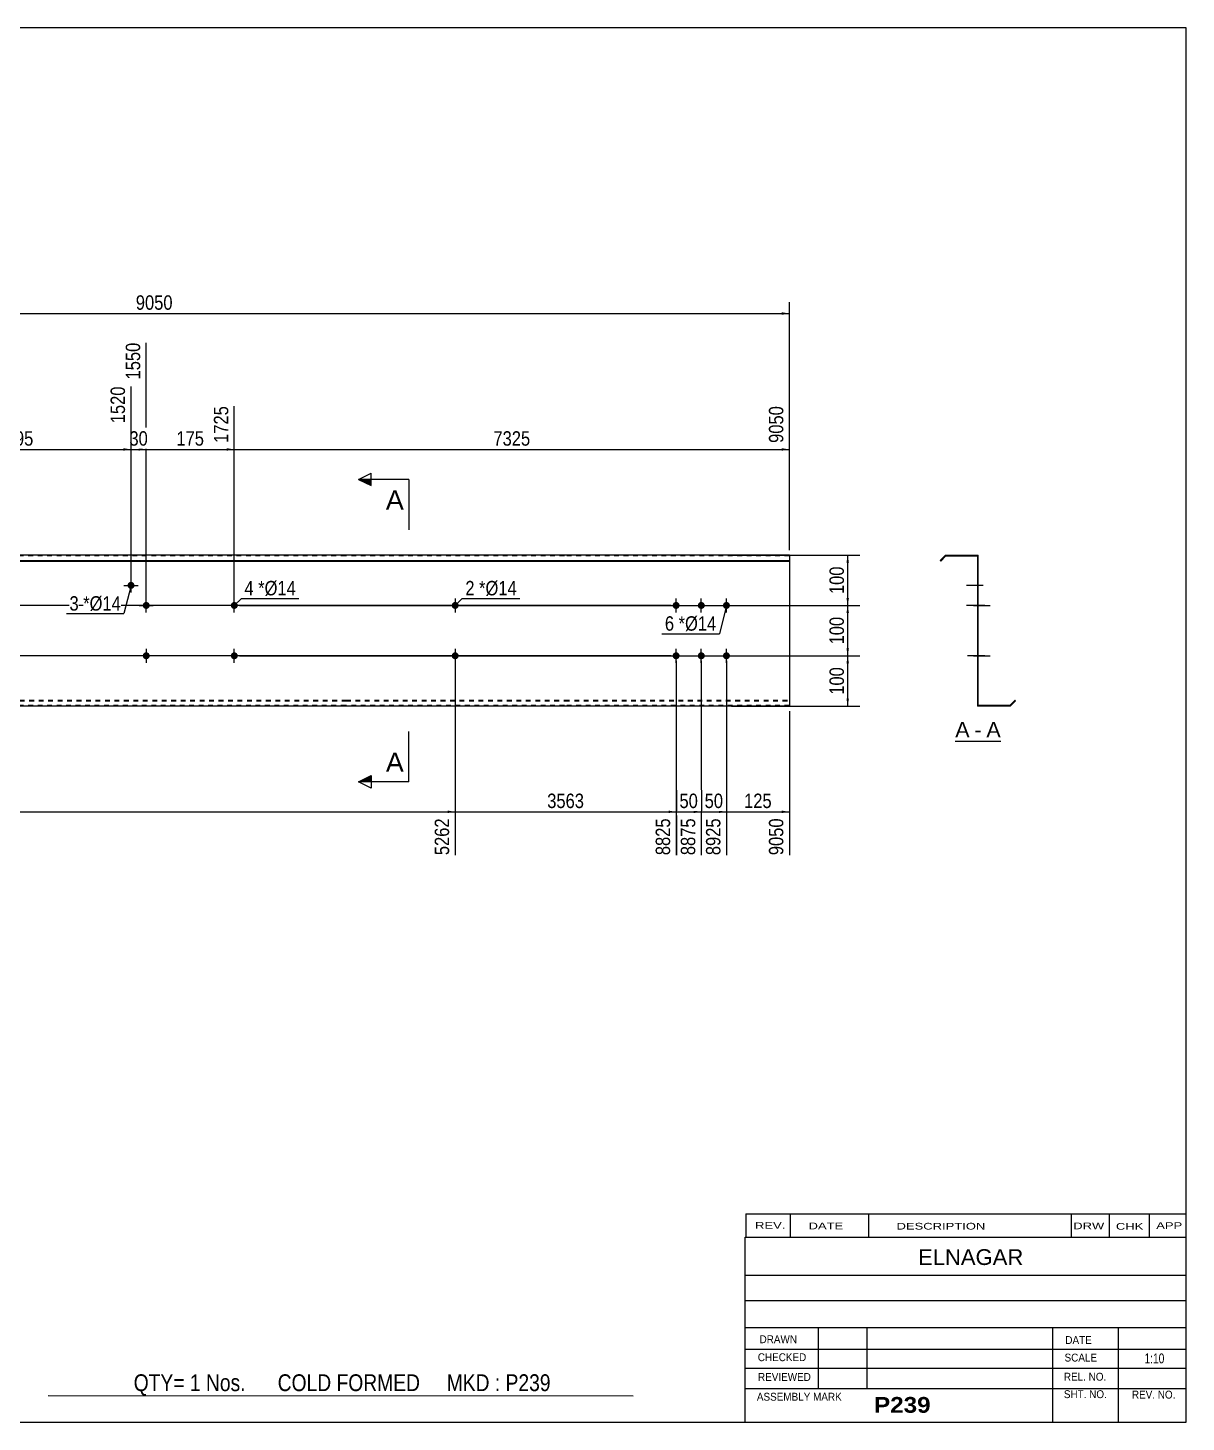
# Model space of a CAD drawing. Header units: millimetres. Extents: x -71 to 331, y -157 to 120.
# Drawn here: x 101.1 to 331.2, y -157.2 to 119.8 of the extents above; entities that cross this region are included whole.
import ezdxf

# ---------------------------------------------------------------- set-up
doc = ezdxf.new("R2010")
doc.units = ezdxf.units.MM
doc.linetypes.add('DXK_LINE_DOT1', pattern=[1.8814, 0.9407, -0.9407])
doc.styles.add('Arial', font='ARIAL.TTF', dxfattribs={"height": 0.2})
doc.styles.add('Arial Bold', font='ARIALBD.TTF', dxfattribs={"height": 0.2})
doc.styles.add('Arial Narrow', font='ARIALN.TTF', dxfattribs={"height": 0.2})

# ---------------------------------------------------------------- blocks, each defined once
blk = doc.blocks.new('Unknown-629092433-1875')
at = {"color": 5, "linetype": 'Continuous'}
for p, q in [((331.25, 119.75), (-68.75, 119.75)), ((-68.75, 119.75), (-68.75, -157.25)), ((331.25, -157.25), (331.25, 119.75)), ((-68.75, -157.25), (331.25, -157.25))]:
    blk.add_line(p, q, dxfattribs=at)
at = {"color": 174, "linetype": 'Continuous', "style": 'Arial'}
blk.add_text('Tekla structures', height=1.9102, rotation=90, dxfattribs=at).set_placement((-69.25, -156.75))
blk = doc.blocks.new('Unknown-629092433-12 - 1234')
at = {"color": 7, "linetype": 'Continuous'}
blk.add_line((285.37, -21.95), (294.4, -21.95), dxfattribs=at)
at = {"color": 0, "linetype": 'Continuous'}
blk.add_wipeout([(288.21, -21.2), (288.21, -18), (285.37, -18), (285.37, -21.2)], dxfattribs=at)
blk.add_wipeout([(290.6, -21.2), (290.6, -18), (289.17, -18), (289.17, -21.2)], dxfattribs=at)
at = {"color": 96, "linetype": 'Continuous', "style": 'Arial'}
blk.add_text('A', height=3.06, dxfattribs=at).set_placement((285.37, -21.2))
at = {"color": 0, "linetype": 'Continuous'}
blk.add_wipeout([(294.4, -21.2), (294.4, -18), (291.56, -18), (291.56, -21.2)], dxfattribs=at)
at = {"color": 96, "linetype": 'Continuous', "style": 'Arial'}
for s, p in [('A', (291.56, -21.2)), ('-', (289.17, -21.2))]:
    blk.add_text(s, height=3.06, dxfattribs=at).set_placement(p)
blk = doc.blocks.new('Part-629092433-1218 - 1203')
at = {"color": 2, "linetype": 'Continuous'}
for p, q in [((0, -15), (0, 15)), ((45.11, 15), (0, 15)), ((0, 13.94), (45.11, 13.94)), ((99.4, 15), (45.21, 15)), ((45.21, 13.94), (99.4, 13.94)), ((164.21, 15), (99.5, 15)), ((99.5, 13.94), (164.21, 13.94)), ((207.71, 15), (164.31, 15)), ((164.31, 13.94), (207.71, 13.94)), ((252.41, 15), (207.81, 15)), ((207.81, 13.94), (252.41, 13.94)), ((252.41, 15), (252.41, -15)), ((0, 13.83), (45.11, 13.83)), ((45.21, 13.83), (99.4, 13.83)), ((99.5, 13.83), (164.21, 13.83)), ((164.31, 13.83), (207.71, 13.83)), ((207.81, 13.83), (252.41, 13.83)), ((45.11, -15), (0, -15)), ((99.4, -15), (45.21, -15)), ((164.21, -15), (99.5, -15)), ((207.71, -15), (164.31, -15)), ((252.41, -15), (207.81, -15))]:
    blk.add_line(p, q, dxfattribs=at)
at = {"color": 7, "linetype": 'DXK_LINE_DOT1'}
for p, q in [((45.11, 14.85), (0, 14.85)), ((99.4, 14.85), (45.21, 14.85)), ((164.21, 14.85), (99.5, 14.85)), ((207.71, 14.85), (164.31, 14.85)), ((252.41, 14.85), (207.81, 14.85)), ((0, -13.83), (45.11, -13.83)), ((45.21, -13.83), (99.4, -13.83)), ((99.5, -13.83), (164.21, -13.83)), ((164.31, -13.83), (207.71, -13.83)), ((207.81, -13.83), (252.41, -13.83)), ((0, -13.94), (45.11, -13.94)), ((45.11, -14.85), (0, -14.85)), ((45.21, -13.94), (99.4, -13.94)), ((99.4, -14.85), (45.21, -14.85)), ((99.5, -13.94), (164.21, -13.94)), ((164.21, -14.85), (99.5, -14.85)), ((164.31, -13.94), (207.71, -13.94)), ((207.71, -14.85), (164.31, -14.85)), ((207.81, -13.94), (252.41, -13.94)), ((252.41, -14.85), (207.81, -14.85))]:
    blk.add_line(p, q, dxfattribs=at)
blk = doc.blocks.new('Bolt-629092433-1219 - 1203')
at = {"linetype": 'Continuous'}
for points in [[(229.21, 5, -1), (230.61, 5, -1)], [(234.21, 5, -1), (235.61, 5, -1)], [(239.21, 5, -1), (240.61, 5, -1)], [(229.21, -5, -1), (230.61, -5, -1)], [(234.21, -5, -1), (235.61, -5, -1)], [(239.21, -5, -1), (240.61, -5, -1)]]:
    blk.add_hatch(color=3, dxfattribs=at).paths.add_polyline_path(points)
at = {"color": 3, "linetype": 'Continuous'}
for p, q in [((229.91, 3.6), (229.91, 6.4)), ((234.91, 3.6), (234.91, 6.4)), ((239.91, 3.6), (239.91, 6.4)), ((228.51, 5), (231.31, 5)), ((233.51, 5), (236.31, 5)), ((238.51, 5), (241.31, 5)), ((228.51, -5), (231.31, -5)), ((229.91, -6.4), (229.91, -3.6)), ((233.51, -5), (236.31, -5)), ((234.91, -6.4), (234.91, -3.6)), ((238.51, -5), (241.31, -5)), ((239.91, -6.4), (239.91, -3.6))]:
    blk.add_line(p, q, dxfattribs=at)
blk = doc.blocks.new('Bolt-629092433-1224 - 1203')
at = {"linetype": 'Continuous'}
blk.add_hatch(color=3, dxfattribs=at).paths.add_polyline_path([(120.9, 8.99, -1), (122.3, 8.99, -1)])
at = {"color": 3, "linetype": 'Continuous'}
for p, q in [((120.2, 8.99), (123, 8.99)), ((121.6, 7.59), (121.6, 10.39))]:
    blk.add_line(p, q, dxfattribs=at)
blk = doc.blocks.new('Bolt-629092433-1225 - 1203')
at = {"linetype": 'Continuous'}
blk.add_hatch(color=3, dxfattribs=at).paths.add_polyline_path([(123.92, 5, -1), (125.32, 5, -1)])
at = {"color": 3, "linetype": 'Continuous'}
for p, q in [((124.62, 3.6), (124.62, 6.4)), ((123.22, 5), (126.02, 5))]:
    blk.add_line(p, q, dxfattribs=at)
blk = doc.blocks.new('Bolt-629092433-1226 - 1203')
at = {"linetype": 'Continuous'}
blk.add_hatch(color=3, dxfattribs=at).paths.add_polyline_path([(125.32, -5, -1), (123.92, -5, -1)])
at = {"color": 3, "linetype": 'Continuous'}
for p, q in [((126.02, -5), (123.22, -5)), ((124.62, -3.6), (124.62, -6.4))]:
    blk.add_line(p, q, dxfattribs=at)
blk = doc.blocks.new('Bolt-629092433-1227 - 1203')
at = {"linetype": 'Continuous'}
for points in [[(1.8, 5, -1), (3.2, 5, -1)], [(141.42, 5, -1), (142.82, 5, -1)]]:
    blk.add_hatch(color=3, dxfattribs=at).paths.add_polyline_path(points)
at = {"color": 3, "linetype": 'Continuous'}
for p, q in [((2.5, 3.6), (2.5, 6.4)), ((142.12, 3.6), (142.12, 6.4)), ((3.9, 5), (1.1, 5)), ((143.52, 5), (140.72, 5))]:
    blk.add_line(p, q, dxfattribs=at)
blk = doc.blocks.new('Bolt-629092433-1228 - 1203')
at = {"linetype": 'Continuous'}
for points in [[(1.8, -5, -1), (3.2, -5, -1)], [(141.42, -5, -1), (142.82, -5, -1)]]:
    blk.add_hatch(color=3, dxfattribs=at).paths.add_polyline_path(points)
at = {"color": 3, "linetype": 'Continuous'}
for p, q in [((3.9, -5), (1.1, -5)), ((2.5, -6.4), (2.5, -3.6)), ((143.52, -5), (140.72, -5)), ((142.12, -6.4), (142.12, -3.6))]:
    blk.add_line(p, q, dxfattribs=at)
blk = doc.blocks.new('Bolt-629092433-1229 - 1203')
at = {"linetype": 'Continuous'}
for points in [[(186.71, 5, -1), (185.31, 5, -1)], [(186.71, -5, -1), (185.31, -5, -1)]]:
    blk.add_hatch(color=3, dxfattribs=at).paths.add_polyline_path(points)
at = {"color": 3, "linetype": 'Continuous'}
for p, q in [((186.01, 6.4), (186.01, 3.6)), ((187.41, 5), (184.61, 5)), ((187.41, -5), (184.61, -5)), ((186.01, -3.6), (186.01, -6.4))]:
    blk.add_line(p, q, dxfattribs=at)
blk = doc.blocks.new('Bolt-629092433-1240 - 1234')
at = {"linetype": 'Continuous'}
blk.add_hatch(color=3, dxfattribs=at).paths.add_polyline_path([(289.81, 5.7), (289.81, 4.3), (289.96, 4.3), (289.96, 5.7)])
at = {"color": 3, "linetype": 'Continuous'}
for p, q in [((289.96, 5.7), (289.81, 5.7)), ((290.91, 5), (287.61, 5)), ((289.96, 4.3), (289.81, 4.3))]:
    blk.add_line(p, q, dxfattribs=at)
blk = doc.blocks.new('Part-629092433-1236 - 1234')
at = {"color": 2, "linetype": 'Continuous'}
for p, q in [((283.46, 15), (282.4, 13.94)), ((282.4, 13.94), (282.51, 13.83)), ((282.51, 13.83), (283.52, 14.85)), ((283.46, 15), (289.96, 15)), ((283.52, 14.85), (289.81, 14.85)), ((289.81, 14.85), (289.81, -15)), ((289.96, -14.85), (289.96, 15)), ((297.27, -13.83), (296.25, -14.85)), ((297.37, -13.94), (297.27, -13.83)), ((296.31, -15), (289.81, -15)), ((296.25, -14.85), (289.96, -14.85)), ((296.31, -15), (297.37, -13.94))]:
    blk.add_line(p, q, dxfattribs=at)
blk = doc.blocks.new('Bolt-629092433-1237 - 1234')
at = {"linetype": 'Continuous'}
for points in [[(289.81, 5.7), (289.81, 4.3), (289.96, 4.3), (289.96, 5.7)], [(289.81, 5.7), (289.81, 4.3), (289.96, 4.3), (289.96, 5.7)], [(289.81, 5.7), (289.81, 4.3), (289.96, 4.3), (289.96, 5.7)], [(289.81, -4.3), (289.81, -5.7), (289.96, -5.7), (289.96, -4.3)], [(289.81, -4.3), (289.81, -5.7), (289.96, -5.7), (289.96, -4.3)], [(289.81, -4.3), (289.81, -5.7), (289.96, -5.7), (289.96, -4.3)]]:
    blk.add_hatch(color=3, dxfattribs=at).paths.add_polyline_path(points)
at = {"color": 3, "linetype": 'Continuous'}
for p, q in [((289.96, 5.7), (289.81, 5.7)), ((289.96, 5.7), (289.81, 5.7)), ((289.96, 5.7), (289.81, 5.7)), ((291.26, 5), (287.96, 5)), ((291.26, 5), (287.96, 5)), ((291.26, 5), (287.96, 5)), ((289.96, 4.3), (289.81, 4.3)), ((289.96, 4.3), (289.81, 4.3)), ((289.96, 4.3), (289.81, 4.3)), ((291.26, -5), (287.96, -5)), ((291.26, -5), (287.96, -5)), ((291.26, -5), (287.96, -5)), ((289.96, -4.3), (289.81, -4.3)), ((289.96, -4.3), (289.81, -4.3)), ((289.96, -4.3), (289.81, -4.3)), ((289.96, -5.7), (289.81, -5.7)), ((289.96, -5.7), (289.81, -5.7)), ((289.96, -5.7), (289.81, -5.7))]:
    blk.add_line(p, q, dxfattribs=at)
blk = doc.blocks.new('Bolt-629092433-1238 - 1234')
at = {"linetype": 'Continuous'}
for points in [[(289.81, 5.7), (289.81, 4.3), (289.96, 4.3), (289.96, 5.7)], [(289.81, 5.7), (289.81, 4.3), (289.96, 4.3), (289.96, 5.7)], [(289.81, 5.7), (289.81, 4.3), (289.96, 4.3), (289.96, 5.7)], [(289.81, -4.3), (289.81, -5.7), (289.96, -5.7), (289.96, -4.3)], [(289.81, -4.3), (289.81, -5.7), (289.96, -5.7), (289.96, -4.3)], [(289.81, -4.3), (289.81, -5.7), (289.96, -5.7), (289.96, -4.3)]]:
    blk.add_hatch(color=3, dxfattribs=at).paths.add_polyline_path(points)
at = {"color": 3, "linetype": 'Continuous'}
for p, q in [((289.96, 5.7), (289.81, 5.7)), ((289.96, 5.7), (289.81, 5.7)), ((289.96, 5.7), (289.81, 5.7)), ((291.26, 5), (287.96, 5)), ((291.26, 5), (287.96, 5)), ((291.26, 5), (287.96, 5)), ((289.96, 4.3), (289.81, 4.3)), ((289.96, 4.3), (289.81, 4.3)), ((289.96, 4.3), (289.81, 4.3)), ((291.26, -5), (287.96, -5)), ((291.26, -5), (287.96, -5)), ((291.26, -5), (287.96, -5)), ((289.96, -4.3), (289.81, -4.3)), ((289.96, -4.3), (289.81, -4.3)), ((289.96, -4.3), (289.81, -4.3)), ((289.96, -5.7), (289.81, -5.7)), ((289.96, -5.7), (289.81, -5.7)), ((289.96, -5.7), (289.81, -5.7))]:
    blk.add_line(p, q, dxfattribs=at)
blk = doc.blocks.new('Bolt-629092433-1239 - 1234')
at = {"linetype": 'Continuous'}
blk.add_hatch(color=3, dxfattribs=at).paths.add_polyline_path([(289.81, 9.69), (289.81, 8.29), (289.96, 8.29), (289.96, 9.69)])
at = {"color": 3, "linetype": 'Continuous'}
for p, q in [((290.91, 8.99), (287.61, 8.99)), ((289.96, 9.69), (289.81, 9.69)), ((289.96, 8.29), (289.81, 8.29))]:
    blk.add_line(p, q, dxfattribs=at)
blk = doc.blocks.new('Bolt-629092433-1241 - 1234')
at = {"linetype": 'Continuous'}
blk.add_hatch(color=3, dxfattribs=at).paths.add_polyline_path([(289.96, -5.7), (289.96, -4.3), (289.81, -4.3), (289.81, -5.7)])
at = {"color": 3, "linetype": 'Continuous'}
for p, q in [((289.96, -4.3), (289.81, -4.3)), ((290.76, -5), (289.81, -5)), ((289.96, -5.7), (289.81, -5.7))]:
    blk.add_line(p, q, dxfattribs=at)
blk = doc.blocks.new('Bolt-629092433-1242 - 1234')
at = {"linetype": 'Continuous'}
blk.add_hatch(color=3, dxfattribs=at).paths.add_polyline_path([(289.81, 9.69), (289.81, 8.29), (289.96, 8.29), (289.96, 9.69)])
at = {"color": 3, "linetype": 'Continuous'}
for p, q in [((290.91, 8.99), (287.61, 8.99)), ((289.96, 9.69), (289.81, 9.69)), ((289.96, 8.29), (289.81, 8.29))]:
    blk.add_line(p, q, dxfattribs=at)
blk = doc.blocks.new('Bolt-629092433-1243 - 1234')
at = {"linetype": 'Continuous'}
blk.add_hatch(color=3, dxfattribs=at).paths.add_polyline_path([(289.81, 5.7), (289.81, 4.3), (289.96, 4.3), (289.96, 5.7)])
at = {"color": 3, "linetype": 'Continuous'}
for p, q in [((289.96, 5.7), (289.81, 5.7)), ((290.91, 5), (287.61, 5)), ((289.96, 4.3), (289.81, 4.3))]:
    blk.add_line(p, q, dxfattribs=at)
blk = doc.blocks.new('Bolt-629092433-1244 - 1234')
at = {"linetype": 'Continuous'}
blk.add_hatch(color=3, dxfattribs=at).paths.add_polyline_path([(289.96, -5.7), (289.96, -4.3), (289.81, -4.3), (289.81, -5.7)])
at = {"color": 3, "linetype": 'Continuous'}
for p, q in [((289.96, -4.3), (289.81, -4.3)), ((290.76, -5), (289.81, -5)), ((289.96, -5.7), (289.81, -5.7))]:
    blk.add_line(p, q, dxfattribs=at)
blk = doc.blocks.new('Bolt-629092433-1245 - 1234')
at = {"linetype": 'Continuous'}
blk.add_hatch(color=3, dxfattribs=at).paths.add_polyline_path([(289.81, 5.7), (289.81, 4.3), (289.96, 4.3), (289.96, 5.7)])
blk.add_hatch(color=3, dxfattribs=at).paths.add_polyline_path([(289.81, 5.7), (289.81, 4.3), (289.96, 4.3), (289.96, 5.7)])
at = {"color": 3, "linetype": 'Continuous'}
for p, q in [((289.81, 5.7), (289.96, 5.7)), ((289.81, 5.7), (289.96, 5.7)), ((289.01, 5), (292.31, 5)), ((289.01, 5), (292.31, 5)), ((289.81, 4.3), (289.96, 4.3)), ((289.81, 4.3), (289.96, 4.3))]:
    blk.add_line(p, q, dxfattribs=at)
blk = doc.blocks.new('Bolt-629092433-1246 - 1234')
at = {"linetype": 'Continuous'}
blk.add_hatch(color=3, dxfattribs=at).paths.add_polyline_path([(289.81, -4.3), (289.81, -5.7), (289.96, -5.7), (289.96, -4.3)])
blk.add_hatch(color=3, dxfattribs=at).paths.add_polyline_path([(289.81, -4.3), (289.81, -5.7), (289.96, -5.7), (289.96, -4.3)])
at = {"color": 3, "linetype": 'Continuous'}
for p, q in [((289.01, -5), (292.31, -5)), ((289.01, -5), (292.31, -5)), ((289.81, -4.3), (289.96, -4.3)), ((289.81, -4.3), (289.96, -4.3)), ((289.81, -5.7), (289.96, -5.7)), ((289.81, -5.7), (289.96, -5.7))]:
    blk.add_line(p, q, dxfattribs=at)
blk = doc.blocks.new('Bolt-629092433-1247 - 1234')
at = {"linetype": 'Continuous'}
for points in [[(289.96, 4.3), (289.96, 5.7), (289.81, 5.7), (289.81, 4.3)], [(289.96, -5.7), (289.96, -4.3), (289.81, -4.3), (289.81, -5.7)]]:
    blk.add_hatch(color=3, dxfattribs=at).paths.add_polyline_path(points)
at = {"color": 3, "linetype": 'Continuous'}
for p, q in [((289.96, 5.7), (289.81, 5.7)), ((289.96, 5), (287.81, 5)), ((289.96, 4.3), (289.81, 4.3)), ((289.96, -5), (287.81, -5)), ((289.96, -4.3), (289.81, -4.3)), ((289.96, -5.7), (289.81, -5.7))]:
    blk.add_line(p, q, dxfattribs=at)
blk = doc.blocks.new('StraightDimension-629092433-1348 - 1203')
at = {"linetype": 'Continuous'}
for points in [[(263.75, 13.5), (264, 15), (264.25, 13.5)], [(264.25, 6.5), (264, 5), (263.75, 6.5)]]:
    blk.add_hatch(color=7, dxfattribs=at).paths.add_polyline_path(points)
at = {"color": 7, "linetype": 'Continuous'}
for p, q in [((240.91, 15), (266.4, 15)), ((264, 5), (264, 15)), ((143.12, 5), (266.4, 5))]:
    blk.add_line(p, q, dxfattribs=at)
at = {"color": 0}
blk.add_wipeout([(263.85, 13.34), (259.65, 13.34), (259.65, 6.66), (263.85, 6.66)], dxfattribs=at)
at = {"color": 3, "style": 'Arial Narrow'}
blk.add_text('100', height=2.863, rotation=90.0002, dxfattribs=at).set_placement((263.25, 7.26))
blk = doc.blocks.new('StraightDimension-629092433-1350 - 1203')
at = {"linetype": 'Continuous'}
for points in [[(263.75, -6.5), (264, -5), (264.25, -6.5)], [(264.25, -13.5), (264, -15), (263.75, -13.5)]]:
    blk.add_hatch(color=7, dxfattribs=at).paths.add_polyline_path(points)
at = {"color": 7, "linetype": 'Continuous'}
for p, q in [((143.12, -5), (266.4, -5)), ((264, -15), (264, -5)), ((240.91, -15), (266.4, -15))]:
    blk.add_line(p, q, dxfattribs=at)
at = {"color": 0}
blk.add_wipeout([(263.85, -6.66), (259.65, -6.66), (259.65, -13.34), (263.85, -13.34)], dxfattribs=at)
at = {"color": 3, "style": 'Arial Narrow'}
blk.add_text('100', height=2.863, rotation=90.0002, dxfattribs=at).set_placement((263.25, -12.74))
blk = doc.blocks.new('StraightDimension-629092433-1312 - 1203')
at = {"linetype": 'Continuous'}
blk.add_hatch(color=7, dxfattribs=at).paths.add_polyline_path([(184.51, -35.75), (186.01, -36), (184.51, -36.25)])
at = {"color": 7, "linetype": 'Continuous'}
for p, q in [((186.01, -6), (186.01, -44.61)), ((0, -16), (0, -39.13)), ((0, -36), (186.01, -36))]:
    blk.add_line(p, q, dxfattribs=at)
at = {"color": 0}
blk.add_wipeout([(97.26, -35.85), (97.26, -31.65), (88.75, -31.65), (88.75, -35.85)], dxfattribs=at)
at = {"color": 0, "linetype": 'Continuous'}
for points in [[(-0.6, -36.7), (-4.8, -36.7), (-4.8, -39.73), (-0.6, -39.73)], [(185.41, -36.7), (181.21, -36.7), (181.21, -45.21), (185.41, -45.21)]]:
    blk.add_wipeout(points, dxfattribs=at)
at = {"color": 3, "style": 'Arial Narrow'}
blk.add_text('5262', height=2.863, dxfattribs=at).set_placement((89.35, -35.25))
at = {"color": 3, "linetype": 'Continuous', "style": 'Arial Narrow'}
for s, height, p in [('0', 2.86, (-1.2, -39.13)), ('5262', 2.863, (184.81, -44.61))]:
    blk.add_text(s, height=height, rotation=90.0002, dxfattribs=at).set_placement(p)
blk = doc.blocks.new('StraightDimension-629092433-1329 - 1203')
at = {"linetype": 'Continuous'}
for points in [[(-12.25, 7.49), (-12, 8.99), (-11.75, 7.49)], [(-11.75, 6.5), (-12, 5), (-12.25, 6.5)]]:
    blk.add_hatch(color=7, dxfattribs=at).paths.add_polyline_path(points)
at = {"color": 7, "linetype": 'Continuous'}
for p, q in [((22.01, 8.99), (-14.25, 8.99)), ((-12, 5), (-12, 8.99)), ((228.91, 5), (-14.25, 5))]:
    blk.add_line(p, q, dxfattribs=at)
at = {"color": 0}
blk.add_wipeout([(-12.15, 9.42), (-16.35, 9.42), (-16.35, 4.57), (-12.15, 4.57)], dxfattribs=at)
at = {"color": 3, "style": 'Arial Narrow'}
blk.add_text('40', height=2.863, rotation=90.0002, dxfattribs=at).set_placement((-12.75, 5.17))
blk = doc.blocks.new('StraightDimension-629092433-1330 - 1203')
at = {"linetype": 'Continuous'}
for points in [[(-12.25, 3.5), (-12, 5), (-11.75, 3.5)], [(-11.75, -3.5), (-12, -5), (-12.25, -3.5)]]:
    blk.add_hatch(color=7, dxfattribs=at).paths.add_polyline_path(points)
at = {"color": 7, "linetype": 'Continuous'}
for p, q in [((228.91, 5), (-14.25, 5)), ((-12, -5), (-12, 5)), ((228.91, -5), (-14.25, -5))]:
    blk.add_line(p, q, dxfattribs=at)
at = {"color": 0}
blk.add_wipeout([(-12.15, 3.34), (-16.35, 3.34), (-16.35, -3.34), (-12.15, -3.34)], dxfattribs=at)
at = {"color": 3, "style": 'Arial Narrow'}
blk.add_text('100', height=2.863, rotation=90.0002, dxfattribs=at).set_placement((-12.75, -2.74))
blk = doc.blocks.new('StraightDimension-629092433-1259 - 1203')
at = {"linetype": 'Continuous'}
blk.add_hatch(color=7, dxfattribs=at).paths.add_polyline_path([(250.91, 36.25), (252.41, 36), (250.91, 35.75)])
at = {"color": 7, "linetype": 'Continuous'}
for p, q in [((142.12, 6), (142.12, 44.61)), ((252.41, 16), (252.41, 44.61)), ((142.12, 36), (252.41, 36))]:
    blk.add_line(p, q, dxfattribs=at)
at = {"color": 0, "linetype": 'Continuous'}
blk.add_wipeout([(251.81, 45.21), (247.61, 45.21), (247.61, 36.7), (251.81, 36.7)], dxfattribs=at)
at = {"color": 0}
blk.add_wipeout([(201.52, 36.15), (201.52, 40.35), (193.01, 40.35), (193.01, 36.15)], dxfattribs=at)
at = {"color": 3, "linetype": 'Continuous', "style": 'Arial Narrow'}
blk.add_text('9050', height=2.863, rotation=90.0002, dxfattribs=at).set_placement((251.21, 37.3))
at = {"color": 3, "style": 'Arial Narrow'}
blk.add_text('7325', height=2.863, dxfattribs=at).set_placement((193.61, 36.75))
blk = doc.blocks.new('StraightDimension-629092433-1260 - 1203')
at = {"linetype": 'Continuous'}
blk.add_hatch(color=7, dxfattribs=at).paths.add_polyline_path([(140.62, 36.25), (142.12, 36), (140.62, 35.75)])
at = {"color": 7, "linetype": 'Continuous'}
for p, q in [((124.62, 6), (124.62, 57.21)), ((142.12, 6), (142.12, 44.61)), ((124.62, 36), (142.12, 36))]:
    blk.add_line(p, q, dxfattribs=at)
at = {"color": 0}
blk.add_wipeout([(136.71, 36.15), (136.71, 40.35), (130.02, 40.35), (130.02, 36.15)], dxfattribs=at)
at = {"color": 0, "linetype": 'Continuous'}
blk.add_wipeout([(141.52, 45.21), (137.32, 45.21), (137.32, 36.7), (141.52, 36.7)], dxfattribs=at)
at = {"color": 3, "linetype": 'Continuous', "style": 'Arial Narrow'}
blk.add_text('1725', height=2.863, rotation=90.0002, dxfattribs=at).set_placement((140.92, 37.3))
at = {"color": 3, "style": 'Arial Narrow'}
blk.add_text('175', height=2.863, dxfattribs=at).set_placement((130.62, 36.75))
blk = doc.blocks.new('StraightDimension-629092433-1261 - 1203')
at = {"linetype": 'Continuous'}
blk.add_hatch(color=7, dxfattribs=at).paths.add_polyline_path([(123.12, 36.25), (124.62, 36), (123.12, 35.75)])
at = {"color": 7, "linetype": 'Continuous'}
for p, q in [((124.62, 6), (124.62, 57.21)), ((121.6, 9.99), (121.6, 48.51)), ((121.6, 36), (124.62, 36))]:
    blk.add_line(p, q, dxfattribs=at)
at = {"color": 0, "linetype": 'Continuous'}
blk.add_wipeout([(124.02, 57.81), (119.82, 57.81), (119.82, 49.3), (124.02, 49.3)], dxfattribs=at)
at = {"color": 0}
blk.add_wipeout([(125.54, 36.15), (125.54, 40.35), (120.68, 40.35), (120.68, 36.15)], dxfattribs=at)
at = {"color": 3, "linetype": 'Continuous', "style": 'Arial Narrow'}
blk.add_text('1550', height=2.863, rotation=90.0002, dxfattribs=at).set_placement((123.42, 49.9))
at = {"color": 3, "style": 'Arial Narrow'}
blk.add_text('30', height=2.863, dxfattribs=at).set_placement((121.28, 36.75))
blk = doc.blocks.new('StraightDimension-629092433-1262 - 1203')
at = {"linetype": 'Continuous'}
blk.add_hatch(color=7, dxfattribs=at).paths.add_polyline_path([(120.1, 36.25), (121.6, 36), (120.1, 35.75)])
at = {"color": 7, "linetype": 'Continuous'}
for p, q in [((121.6, 9.99), (121.6, 48.51)), ((77.31, 6), (77.31, 46.68)), ((77.31, 36), (121.6, 36))]:
    blk.add_line(p, q, dxfattribs=at)
at = {"color": 0, "linetype": 'Continuous'}
blk.add_wipeout([(121, 49.11), (116.8, 49.11), (116.8, 40.6), (121, 40.6)], dxfattribs=at)
at = {"color": 0}
blk.add_wipeout([(102.8, 36.15), (102.8, 40.35), (96.11, 40.35), (96.11, 36.15)], dxfattribs=at)
at = {"color": 3, "linetype": 'Continuous', "style": 'Arial Narrow'}
blk.add_text('1520', height=2.863, rotation=90.0002, dxfattribs=at).set_placement((120.4, 41.2))
at = {"color": 3, "style": 'Arial Narrow'}
blk.add_text('595', height=2.863, dxfattribs=at).set_placement((96.71, 36.75))
blk = doc.blocks.new('StraightDimension-629092433-1331 - 1203')
at = {"linetype": 'Continuous'}
for points in [[(-12.25, -6.5), (-12, -5), (-11.75, -6.5)], [(-11.75, -13.5), (-12, -15), (-12.25, -13.5)]]:
    blk.add_hatch(color=7, dxfattribs=at).paths.add_polyline_path(points)
at = {"color": 7, "linetype": 'Continuous'}
for p, q in [((228.91, -5), (-14.25, -5)), ((-12, -15), (-12, -5)), ((-1, -15), (-14.25, -15))]:
    blk.add_line(p, q, dxfattribs=at)
at = {"color": 0}
blk.add_wipeout([(-12.15, -6.66), (-16.35, -6.66), (-16.35, -13.34), (-12.15, -13.34)], dxfattribs=at)
at = {"color": 3, "style": 'Arial Narrow'}
blk.add_text('100', height=2.863, rotation=90.0002, dxfattribs=at).set_placement((-12.75, -12.74))
blk = doc.blocks.new('StraightDimension-629092433-1308 - 1203')
at = {"linetype": 'Continuous'}
blk.add_hatch(color=7, dxfattribs=at).paths.add_polyline_path([(250.91, -35.75), (252.41, -36), (250.91, -36.25)])
at = {"color": 7, "linetype": 'Continuous'}
for p, q in [((239.91, -6), (239.91, -44.61)), ((252.41, -16), (252.41, -44.61)), ((239.91, -36), (252.41, -36))]:
    blk.add_line(p, q, dxfattribs=at)
at = {"color": 0}
blk.add_wipeout([(249.5, -35.85), (249.5, -31.65), (242.82, -31.65), (242.82, -35.85)], dxfattribs=at)
at = {"color": 3, "style": 'Arial Narrow'}
blk.add_text('125', height=2.863, dxfattribs=at).set_placement((243.42, -35.25))
at = {"color": 0, "linetype": 'Continuous'}
blk.add_wipeout([(251.81, -36.7), (247.61, -36.7), (247.61, -45.21), (251.81, -45.21)], dxfattribs=at)
at = {"color": 3, "linetype": 'Continuous', "style": 'Arial Narrow'}
blk.add_text('9050', height=2.863, rotation=90.0002, dxfattribs=at).set_placement((251.21, -44.61))
blk = doc.blocks.new('StraightDimension-629092433-1309 - 1203')
at = {"linetype": 'Continuous'}
blk.add_hatch(color=7, dxfattribs=at).paths.add_polyline_path([(238.41, -35.75), (239.91, -36), (238.41, -36.25)])
at = {"color": 7, "linetype": 'Continuous'}
for p, q in [((234.91, -6), (234.91, -44.61)), ((239.91, -6), (239.91, -44.61)), ((234.91, -36), (239.91, -36))]:
    blk.add_line(p, q, dxfattribs=at)
at = {"color": 0}
blk.add_wipeout([(239.84, -35.85), (239.84, -31.65), (234.98, -31.65), (234.98, -35.85)], dxfattribs=at)
at = {"color": 3, "style": 'Arial Narrow'}
blk.add_text('50', height=2.863, dxfattribs=at).set_placement((235.58, -35.25))
at = {"color": 0, "linetype": 'Continuous'}
blk.add_wipeout([(239.31, -36.7), (235.11, -36.7), (235.11, -45.21), (239.31, -45.21)], dxfattribs=at)
at = {"color": 3, "linetype": 'Continuous', "style": 'Arial Narrow'}
blk.add_text('8925', height=2.863, rotation=90.0002, dxfattribs=at).set_placement((238.71, -44.61))
blk = doc.blocks.new('StraightDimension-629092433-1310 - 1203')
at = {"linetype": 'Continuous'}
blk.add_hatch(color=7, dxfattribs=at).paths.add_polyline_path([(233.41, -35.75), (234.91, -36), (233.41, -36.25)])
at = {"color": 7, "linetype": 'Continuous'}
for p, q in [((229.91, -6), (229.91, -44.61)), ((234.91, -6), (234.91, -44.61)), ((229.91, -36), (234.91, -36))]:
    blk.add_line(p, q, dxfattribs=at)
at = {"color": 0}
blk.add_wipeout([(234.84, -35.85), (234.84, -31.65), (229.98, -31.65), (229.98, -35.85)], dxfattribs=at)
at = {"color": 3, "style": 'Arial Narrow'}
blk.add_text('50', height=2.863, dxfattribs=at).set_placement((230.58, -35.25))
at = {"color": 0, "linetype": 'Continuous'}
blk.add_wipeout([(234.31, -36.7), (230.11, -36.7), (230.11, -45.21), (234.31, -45.21)], dxfattribs=at)
at = {"color": 3, "linetype": 'Continuous', "style": 'Arial Narrow'}
blk.add_text('8875', height=2.863, rotation=90.0002, dxfattribs=at).set_placement((233.71, -44.61))
blk = doc.blocks.new('StraightDimension-629092433-1311 - 1203')
at = {"linetype": 'Continuous'}
blk.add_hatch(color=7, dxfattribs=at).paths.add_polyline_path([(228.41, -35.75), (229.91, -36), (228.41, -36.25)])
at = {"color": 7, "linetype": 'Continuous'}
for p, q in [((186.01, -6), (186.01, -44.61)), ((229.91, -6), (229.91, -44.61)), ((186.01, -36), (229.91, -36))]:
    blk.add_line(p, q, dxfattribs=at)
at = {"color": 0}
blk.add_wipeout([(212.22, -35.85), (212.22, -31.65), (203.7, -31.65), (203.7, -35.85)], dxfattribs=at)
at = {"color": 0, "linetype": 'Continuous'}
blk.add_wipeout([(229.31, -36.7), (225.11, -36.7), (225.11, -45.21), (229.31, -45.21)], dxfattribs=at)
at = {"color": 3, "style": 'Arial Narrow'}
blk.add_text('3563', height=2.863, dxfattribs=at).set_placement((204.3, -35.25))
at = {"color": 3, "linetype": 'Continuous', "style": 'Arial Narrow'}
blk.add_text('8825', height=2.863, rotation=90.0002, dxfattribs=at).set_placement((228.71, -44.61))
blk = doc.blocks.new('StraightDimension-629092433-1349 - 1203')
at = {"linetype": 'Continuous'}
for points in [[(263.75, 3.5), (264, 5), (264.25, 3.5)], [(264.25, -3.5), (264, -5), (263.75, -3.5)]]:
    blk.add_hatch(color=7, dxfattribs=at).paths.add_polyline_path(points)
at = {"color": 7, "linetype": 'Continuous'}
for p, q in [((143.12, 5), (266.4, 5)), ((264, -5), (264, 5)), ((143.12, -5), (266.4, -5))]:
    blk.add_line(p, q, dxfattribs=at)
at = {"color": 0}
blk.add_wipeout([(263.85, 3.34), (259.65, 3.34), (259.65, -3.34), (263.85, -3.34)], dxfattribs=at)
at = {"color": 3, "style": 'Arial Narrow'}
blk.add_text('100', height=2.863, rotation=90.0002, dxfattribs=at).set_placement((263.25, -2.74))
blk = doc.blocks.new('StraightDimension-629092433-1364 - 1203')
at = {"linetype": 'Continuous'}
for points in [[(1.5, 62.75), (0, 63), (1.5, 63.25)], [(250.91, 63.25), (252.41, 63), (250.91, 62.75)]]:
    blk.add_hatch(color=7, dxfattribs=at).paths.add_polyline_path(points)
at = {"color": 7, "linetype": 'Continuous'}
for p, q in [((0, 16), (0, 65.25)), ((252.41, 16), (252.41, 65.25)), ((0, 63), (252.41, 63))]:
    blk.add_line(p, q, dxfattribs=at)
at = {"color": 0}
blk.add_wipeout([(130.46, 63.15), (130.46, 67.35), (121.95, 67.35), (121.95, 63.15)], dxfattribs=at)
at = {"color": 3, "style": 'Arial Narrow'}
blk.add_text('9050', height=2.863, dxfattribs=at).set_placement((122.55, 63.75))
blk = doc.blocks.new('CBS_CALLOFF-629092433-1926')
at = {"color": 7, "linetype": 'Continuous'}
blk.add_line((105.13, -151.98), (221.36, -152), dxfattribs=at)
at = {"color": 3, "linetype": 'Continuous', "style": 'Arial Narrow'}
blk.add_text('QTY= 1 Nos.      COLD FORMED     MKD : P239', height=3.3405, dxfattribs=at).set_placement((122.13, -151.09))
blk = doc.blocks.new('CBS_NAME_BLOG-629092433-1927')
at = {"color": 7, "linetype": 'Continuous'}
for p, q in [((243.66, -120.5), (331.18, -120.5)), ((243.66, -157.21), (243.66, -120.5)), ((243.66, -128.04), (331.18, -128.04)), ((243.73, -133.09), (331.25, -133.09)), ((243.66, -138.46), (331.18, -138.46)), ((258.18, -150.57), (258.18, -138.47)), ((267.87, -150.54), (267.87, -138.47)), ((304.78, -157.21), (304.78, -138.48)), ((317.83, -157.21), (317.83, -138.47)), ((243.67, -142.76), (331.25, -142.74)), ((243.66, -146.51), (331.18, -146.51)), ((243.66, -150.55), (331.18, -150.55)), ((243.66, -157.25), (331.25, -157.25))]:
    blk.add_line(p, q, dxfattribs=at)
at = {"color": 3, "linetype": 'Continuous', "style": 'Arial'}
blk.add_text('ELNAGAR', height=3.133, dxfattribs=at).set_placement((277.98, -126.03))
at = {"color": 3, "linetype": 'Continuous'}
for s, height, style, width, p in [('DRAWN', 1.566, 'Arial', 0.9, (246.49, -141.57)), ('DATE', 1.566, 'Arial', 0.9, (307.25, -141.73)), ('CHECKED', 1.566, 'Arial', 0.9, (246.14, -145.14)), ('SCALE', 1.566, 'Arial', 0.9, (307.1, -145.21)), ('1:10', 1.957, 'Arial Narrow', 0.9, (322.99, -145.57)), ('REVIEWED', 1.566, 'Arial', 0.9, (246.18, -149.06)), ('REL. NO.', 1.566, 'Arial', 0.9, (306.96, -149.01)), ('ASSEMBLY MARK', 1.5663, 'Arial', 0.9, (245.96, -152.99)), ('P239', 3.131, 'Arial Bold', 1.1, (269.24, -155.39)), ('SHT. NO.', 1.566, 'Arial', 0.9, (306.96, -152.48)), ('REV. NO.', 1.566, 'Arial', 0.9, (320.48, -152.57))]:
    blk.add_text(s, height=height, dxfattribs=dict(at, style=style, width=width)).set_placement(p)
blk = doc.blocks.new('CBS_REVISION-629092433-1928')
at = {"color": 7, "linetype": 'Continuous'}
for p, q in [((243.74, -115.87), (331.24, -115.87)), ((243.74, -115.87), (243.74, -120.5)), ((252.54, -115.87), (252.54, -120.5)), ((268.13, -115.87), (268.13, -120.44)), ((308.39, -115.87), (308.39, -120.5)), ((315.93, -115.87), (315.93, -120.5)), ((323.88, -115.87), (323.88, -120.5)), ((243.74, -120.5), (331.24, -120.5))]:
    blk.add_line(p, q, dxfattribs=at)
at = {"color": 7, "style": 'Arial Narrow', "width": 1.7}
for s, height, p in [('REV.', 1.326, (245.6, -118.82)), ('DATE', 1.326, (256.23, -118.94)), ('DESCRIPTION', 1.3257, (273.71, -118.99)), ('DRW', 1.326, (308.82, -118.93)), ('CHK', 1.326, (317.31, -119.02)), ('APP', 1.326, (325.31, -118.87))]:
    blk.add_text(s, height=height, dxfattribs=at).set_placement(p)
blk = doc.blocks.new('Mark-629092433-1392 - 1203')
at = {"color": 0}
blk.add_wipeout([(229.5, -0.01), (229.5, 2.99), (227.68, 2.99), (227.68, -0.01)], dxfattribs=at)
blk.add_wipeout([(229.5, -0.01), (229.5, 2.99), (227.68, 2.99), (227.68, -0.01)], dxfattribs=at)
blk.add_wipeout([(231.68, -0.01), (231.68, 2.99), (230.4, 2.99), (230.4, -0.01)], dxfattribs=at)
blk.add_wipeout([(231.68, -0.01), (231.68, 2.99), (230.4, 2.99), (230.4, -0.01)], dxfattribs=at)
at = {"color": 3, "style": 'Arial Narrow'}
blk.add_text('6', height=2.86, dxfattribs=at).set_placement((227.68, -0.01))
at = {"color": 0}
blk.add_wipeout([(237.9, -0.01), (237.9, 2.99), (231.68, 2.99), (231.68, -0.01)], dxfattribs=at)
blk.add_wipeout([(237.9, -0.01), (237.9, 2.99), (231.68, 2.99), (231.68, -0.01)], dxfattribs=at)
at = {"color": 7, "linetype": 'Continuous'}
for p in [(239.91, 5), (227.08, -0.61)]:
    blk.add_line(p, (238.5, -0.61), dxfattribs=at)
at = {"color": 3, "style": 'Arial Narrow'}
for s, height, p in [('*', 2.86, (230.4, -0.01)), ('Ø14', 2.863, (231.68, -0.01))]:
    blk.add_text(s, height=height, dxfattribs=at).set_placement(p)
blk = doc.blocks.new('SectionMark-629092433-1257 - 1203')
at = {"linetype": 'Continuous'}
for points in [[(169.3, 30.05), (169.3, 28.8), (166.8, 30.05)], [(169.3, -28.8), (169.3, -30.05), (166.8, -30.05)]]:
    blk.add_hatch(color=30, dxfattribs=at).paths.add_polyline_path(points)
at = {"color": 30, "linetype": 'Continuous'}
for p, q in [((166.8, 30.05), (169.3, 31.3)), ((169.3, 28.8), (169.3, 31.3)), ((176.8, 30.05), (166.8, 30.05)), ((166.8, 30.05), (169.3, 28.8)), ((166.8, -30.05), (169.3, -28.8)), ((176.8, -30.05), (166.8, -30.05)), ((169.3, -31.3), (166.8, -30.05)), ((169.3, -28.8), (169.3, -31.3))]:
    blk.add_line(p, q, dxfattribs=at)
at = {"color": 0, "linetype": 'Continuous'}
for points in [[(175.8, 24.05), (175.8, 28.05), (172.24, 28.05), (172.24, 24.05)], [(175.8, -28.05), (175.8, -24.05), (172.24, -24.05), (172.24, -28.05)]]:
    blk.add_wipeout(points, dxfattribs=at)
at = {"color": 30, "linetype": 'Continuous'}
for p, q in [((176.8, 30.05), (176.8, 20.05)), ((176.8, -30.05), (176.8, -20.05))]:
    blk.add_line(p, q, dxfattribs=at)
at = {"color": 96, "linetype": 'Continuous', "style": 'Arial'}
for p in [(172.24, 24.05), (172.24, -28.05)]:
    blk.add_text('A', height=3.82, dxfattribs=at).set_placement(p)
blk = doc.blocks.new('MarkSet-629092433-1383 - 1203')
at = {"color": 0}
blk.add_wipeout([(111.2, 3.98), (111.2, 6.98), (109.37, 6.98), (109.37, 3.98)], dxfattribs=at)
blk.add_wipeout([(111.2, 3.98), (111.2, 6.98), (109.37, 6.98), (109.37, 3.98)], dxfattribs=at)
blk.add_wipeout([(113.37, 3.98), (113.37, 6.98), (112.1, 6.98), (112.1, 3.98)], dxfattribs=at)
blk.add_wipeout([(113.37, 3.98), (113.37, 6.98), (112.1, 6.98), (112.1, 3.98)], dxfattribs=at)
at = {"color": 3, "style": 'Arial Narrow'}
blk.add_text('3', height=2.86, dxfattribs=at).set_placement((109.37, 3.98))
at = {"color": 0}
blk.add_wipeout([(119.59, 3.98), (119.59, 6.98), (113.37, 6.98), (113.37, 3.98)], dxfattribs=at)
blk.add_wipeout([(119.59, 3.98), (119.59, 6.98), (113.37, 6.98), (113.37, 3.98)], dxfattribs=at)
at = {"color": 7, "linetype": 'Continuous'}
for p in [(121.6, 8.99), (108.77, 3.38)]:
    blk.add_line(p, (120.19, 3.38), dxfattribs=at)
at = {"color": 3, "style": 'Arial Narrow'}
for s, height, p in [('*', 2.86, (112.1, 3.98)), ('Ø14', 2.863, (113.37, 3.98))]:
    blk.add_text(s, height=height, dxfattribs=at).set_placement(p)
blk = doc.blocks.new('MarkSet-629092433-1389 - 1203')
at = {"color": 0}
blk.add_wipeout([(145.96, 7.01), (145.96, 10.01), (144.13, 10.01), (144.13, 7.01)], dxfattribs=at)
blk.add_wipeout([(145.96, 7.01), (145.96, 10.01), (144.13, 10.01), (144.13, 7.01)], dxfattribs=at)
at = {"color": 7, "linetype": 'Continuous'}
blk.add_line((142.12, 5), (143.53, 6.41), dxfattribs=at)
at = {"color": 0}
blk.add_wipeout([(148.14, 7.01), (148.14, 10.01), (146.86, 10.01), (146.86, 7.01)], dxfattribs=at)
blk.add_wipeout([(148.14, 7.01), (148.14, 10.01), (146.86, 10.01), (146.86, 7.01)], dxfattribs=at)
at = {"color": 3, "style": 'Arial Narrow'}
blk.add_text('4', height=2.86, dxfattribs=at).set_placement((144.13, 7.01))
at = {"color": 0}
blk.add_wipeout([(154.35, 7.01), (154.35, 10.01), (148.14, 10.01), (148.14, 7.01)], dxfattribs=at)
blk.add_wipeout([(154.35, 7.01), (154.35, 10.01), (148.14, 10.01), (148.14, 7.01)], dxfattribs=at)
at = {"color": 7, "linetype": 'Continuous'}
blk.add_line((143.53, 6.41), (154.95, 6.41), dxfattribs=at)
at = {"color": 3, "style": 'Arial Narrow'}
for s, height, p in [('*', 2.86, (146.86, 7.01)), ('Ø14', 2.863, (148.14, 7.01))]:
    blk.add_text(s, height=height, dxfattribs=at).set_placement(p)
blk = doc.blocks.new('Mark-629092433-1394 - 1203')
at = {"color": 0}
blk.add_wipeout([(189.85, 7.01), (189.85, 10.01), (188.03, 10.01), (188.03, 7.01)], dxfattribs=at)
blk.add_wipeout([(189.85, 7.01), (189.85, 10.01), (188.03, 10.01), (188.03, 7.01)], dxfattribs=at)
at = {"color": 7, "linetype": 'Continuous'}
blk.add_line((186.01, 5), (187.43, 6.41), dxfattribs=at)
at = {"color": 0}
blk.add_wipeout([(192.03, 7.01), (192.03, 10.01), (190.75, 10.01), (190.75, 7.01)], dxfattribs=at)
blk.add_wipeout([(192.03, 7.01), (192.03, 10.01), (190.75, 10.01), (190.75, 7.01)], dxfattribs=at)
at = {"color": 3, "style": 'Arial Narrow'}
blk.add_text('2', height=2.86, dxfattribs=at).set_placement((188.03, 7.01))
at = {"color": 0}
blk.add_wipeout([(198.25, 7.01), (198.25, 10.01), (192.03, 10.01), (192.03, 7.01)], dxfattribs=at)
blk.add_wipeout([(198.25, 7.01), (198.25, 10.01), (192.03, 10.01), (192.03, 7.01)], dxfattribs=at)
at = {"color": 7, "linetype": 'Continuous'}
blk.add_line((187.43, 6.41), (198.85, 6.41), dxfattribs=at)
at = {"color": 3, "style": 'Arial Narrow'}
for s, height, p in [('*', 2.86, (190.75, 7.01)), ('Ø14', 2.863, (192.03, 7.01))]:
    blk.add_text(s, height=height, dxfattribs=at).set_placement(p)

msp = doc.modelspace()

# ---------------------------------------------------------------- block references
for name in ['Unknown-629092433-1875', 'Part-629092433-1218 - 1203', 'Part-629092433-1236 - 1234', 'Bolt-629092433-1224 - 1203', 'Bolt-629092433-1239 - 1234', 'Bolt-629092433-1242 - 1234', 'Bolt-629092433-1227 - 1203', 'Bolt-629092433-1225 - 1203', 'Bolt-629092433-1229 - 1203', 'Bolt-629092433-1219 - 1203', 'Bolt-629092433-1240 - 1234', 'Bolt-629092433-1243 - 1234', 'Bolt-629092433-1247 - 1234', 'Bolt-629092433-1237 - 1234', 'Bolt-629092433-1238 - 1234', 'Bolt-629092433-1245 - 1234', 'Bolt-629092433-1228 - 1203', 'Bolt-629092433-1226 - 1203', 'Bolt-629092433-1246 - 1234', 'Bolt-629092433-1241 - 1234', 'Bolt-629092433-1244 - 1234', 'CBS_REVISION-629092433-1928', 'CBS_NAME_BLOG-629092433-1927', 'CBS_CALLOFF-629092433-1926']:
    msp.add_blockref(name, (0, 0))

# ---------------------------------------------------------------- next in the draw order: block references
for name in ['StraightDimension-629092433-1348 - 1203', 'StraightDimension-629092433-1350 - 1203', 'Unknown-629092433-12 - 1234']:
    msp.add_blockref(name, (0, 0))

# ---------------------------------------------------------------- next in the draw order: block references
for name in ['StraightDimension-629092433-1329 - 1203', 'StraightDimension-629092433-1312 - 1203', 'StraightDimension-629092433-1308 - 1203']:
    msp.add_blockref(name, (0, 0))

# ---------------------------------------------------------------- next in the draw order: block references
for name in ['StraightDimension-629092433-1330 - 1203', 'StraightDimension-629092433-1309 - 1203']:
    msp.add_blockref(name, (0, 0))

# ---------------------------------------------------------------- next in the draw order: block references
for name in ['StraightDimension-629092433-1259 - 1203', 'StraightDimension-629092433-1331 - 1203']:
    msp.add_blockref(name, (0, 0))

# ---------------------------------------------------------------- next in the draw order: block references
for name in ['StraightDimension-629092433-1260 - 1203', 'StraightDimension-629092433-1310 - 1203']:
    msp.add_blockref(name, (0, 0))

# ---------------------------------------------------------------- next in the draw order: block references
for name in ['StraightDimension-629092433-1261 - 1203', 'StraightDimension-629092433-1311 - 1203']:
    msp.add_blockref(name, (0, 0))

# ---------------------------------------------------------------- next in the draw order: block references
for name in ['StraightDimension-629092433-1262 - 1203', 'StraightDimension-629092433-1349 - 1203']:
    msp.add_blockref(name, (0, 0))

# ---------------------------------------------------------------- next in the draw order: block references
for name in ['StraightDimension-629092433-1364 - 1203', 'MarkSet-629092433-1383 - 1203', 'MarkSet-629092433-1389 - 1203', 'Mark-629092433-1394 - 1203', 'Mark-629092433-1392 - 1203']:
    msp.add_blockref(name, (0, 0))

# ---------------------------------------------------------------- next in the draw order: block references
msp.add_blockref('SectionMark-629092433-1257 - 1203', (0, 0))

doc.saveas('drawing.dxf')
